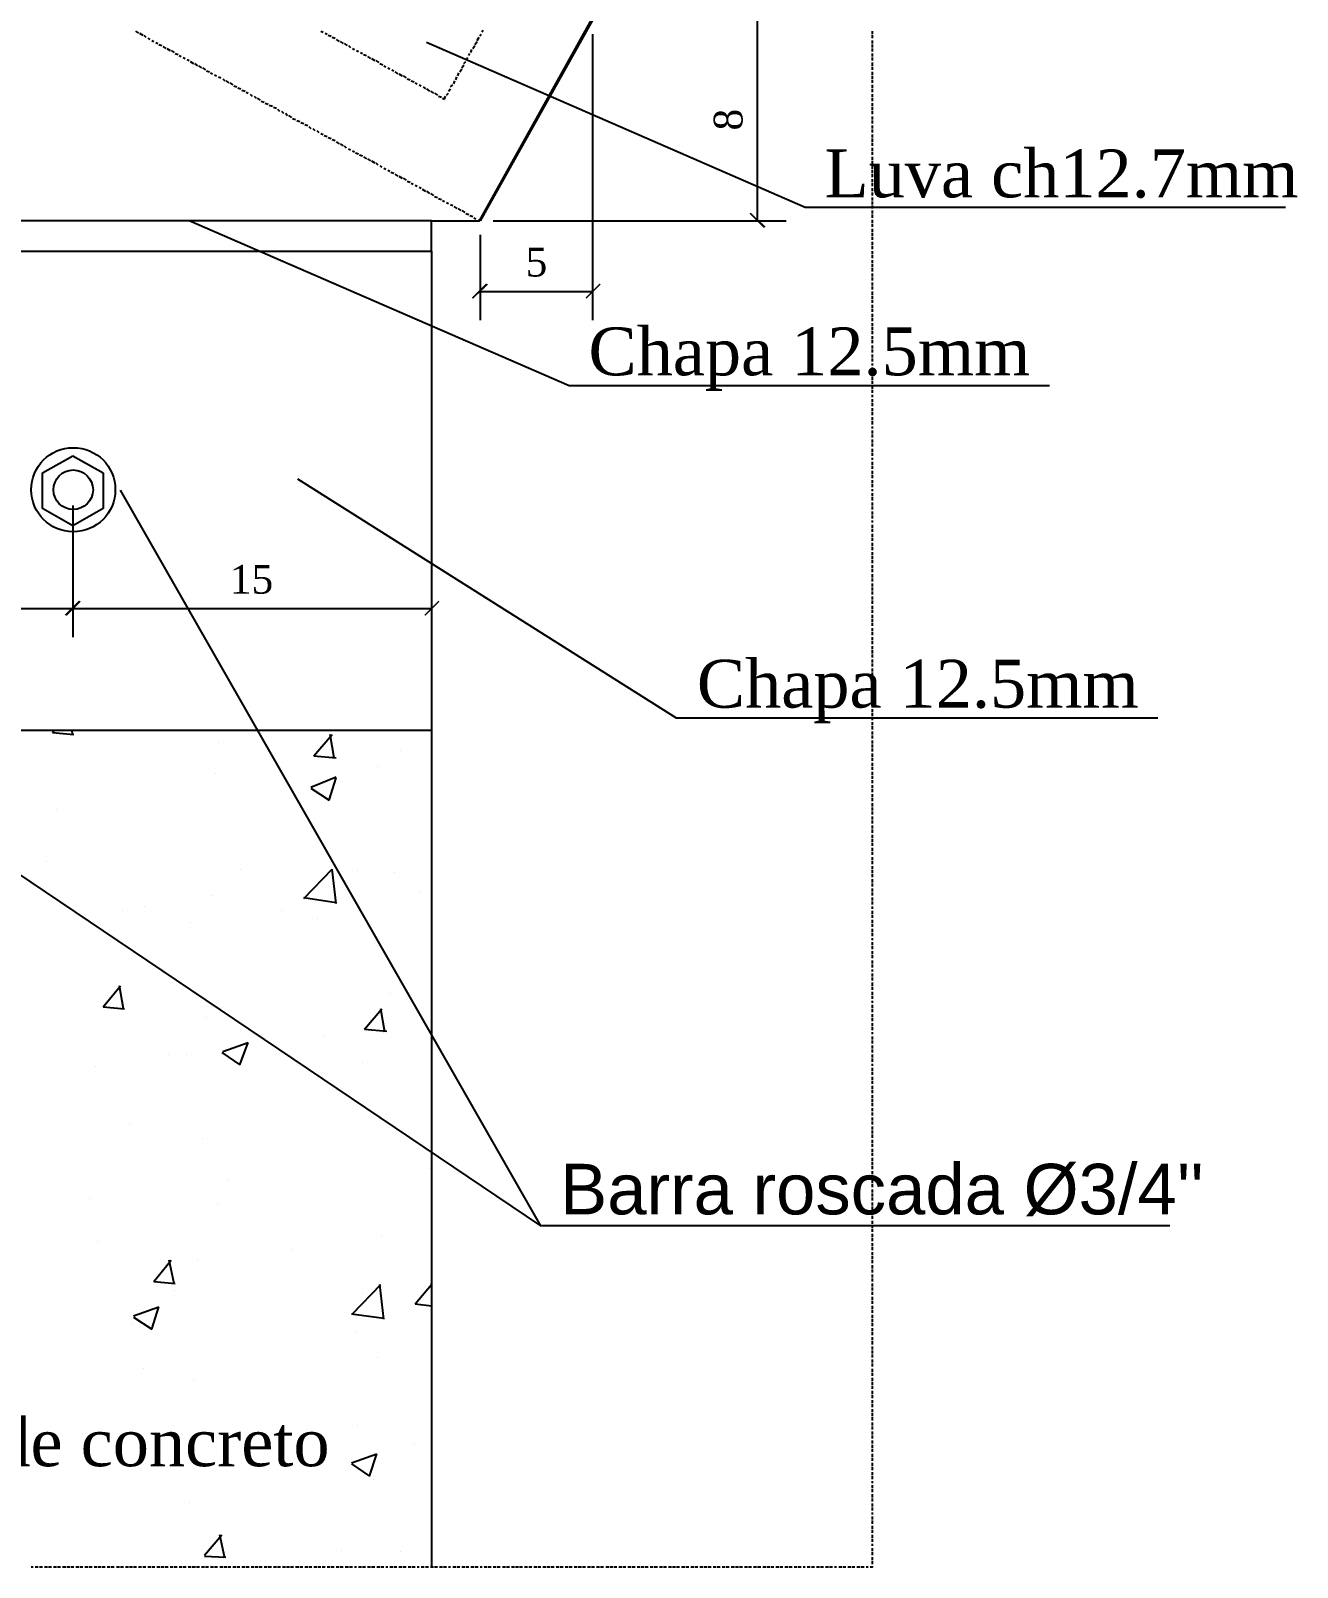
# Model space of a CAD drawing. Header units: millimetres. Extents: x 180 to 11148, y -1598 to 1045.
# Drawn here: x 8885.7 to 9150.3, y -1261 to -939.9 of the extents above; entities that cross this region are included whole.
import ezdxf

# ---------------------------------------------------------------- set-up
doc = ezdxf.new("R2010")
doc.units = ezdxf.units.MM
doc.header["$MEASUREMENT"] = 0
for name, color, linetype in [('PDF11_Geometry', 7, 'Continuous'), ('PDF11_Solid Fills', 7, 'Continuous'), ('PDF11_Text', 7, 'Continuous')]:
    doc.layers.add(name, color=color, linetype=linetype)
doc.styles.add('PDF Arial', font='arial.ttf')
doc.styles.add('PDF Times New Roman', font='times.ttf')

msp = doc.modelspace()

# ---------------------------------------------------------------- linework, layer by layer
at = {"layer": 'PDF11_Geometry', "color": 112, "lineweight": -3, "true_color": 0x00b85b}
for points in [[(9061.4728, -835.8967), (9019.9835, -907.4445), (8979.5526, -979.6274)], [(8969.392, -979.6274), (8979.3409, -979.6274)]]:
    msp.add_lwpolyline(points, dxfattribs=at)
at = {"layer": 'PDF11_Geometry', "lineweight": -3}
for points in [[(8779.515, -979.6274), (8804.2816, -883.1013), (8828.4131, -839.4952), (9002.8374, -937.5031), (8979.3409, -979.6274)], [(8907.5814, -940.0432), (8908.2164, -940.4666)], [(8908.4281, -940.4666), (8909.0632, -940.8899)], [(8946.3188, -940.0432), (8946.7422, -940.2549)], [(8947.1656, -940.4666), (8947.5889, -940.6783)], [(8979.976, -940.2549), (8980.1876, -939.8315)], [(9037.5529, -979.6274), (9037.5529, -937.5031)], [(9061.4728, -940.0432), (9061.4728, -940.6783)], [(8909.2748, -940.8899), (8909.6982, -941.3133)], [(8910.1216, -941.525), (8910.5449, -941.7367)], [(8910.9683, -941.9483), (8911.3916, -942.16)], [(8911.815, -942.3717), (8912.2384, -942.5834)], [(8912.45, -942.7951), (8913.0851, -943.0067)], [(8913.2968, -943.2184), (8913.9318, -943.6418)], [(8914.1435, -943.6418), (8914.7785, -944.0651)], [(8947.8006, -940.8899), (8948.4356, -941.1016)], [(8948.6473, -941.3133), (8949.2824, -941.525)], [(8949.494, -941.7367), (8950.1291, -942.16)], [(8950.3408, -942.16), (8950.9758, -942.5834)], [(8951.1875, -942.5834), (8951.8225, -943.0067)], [(8952.0342, -943.0067), (8952.4576, -943.4301)], [(8952.8809, -943.6418), (8953.3043, -943.8535)], [(9147.8382, -976.8755), (9047.5019, -976.8755), (8968.3336, -942.3717)], [(8978.0708, -943.6418), (8978.4942, -943.0067)], [(8978.4942, -942.7951), (8978.9176, -942.16)], [(8978.9176, -941.9483), (8979.3409, -941.3133)], [(8979.5526, -941.1016), (8979.7643, -940.6783)], [(9003.0491, -940.6783), (9003.0491, -1000.372)], [(9061.4728, -940.8899), (9061.4728, -941.525)], [(9061.4728, -941.9483), (9061.4728, -942.5834)], [(9061.4728, -942.7951), (9061.4728, -943.4301)], [(9061.4728, -943.6418), (9061.4728, -944.2768)], [(8914.9902, -944.0651), (8915.6252, -944.4885)], [(8915.8369, -944.7002), (8916.472, -944.9119)], [(8916.6836, -945.1235), (8917.107, -945.3352)], [(8917.5304, -945.5469), (8917.9537, -945.7586)], [(8918.3771, -945.9703), (8918.8004, -946.1819)], [(8919.0121, -946.3936), (8919.6472, -946.817)], [(8919.8588, -946.817), (8920.4939, -947.2403)], [(8953.7276, -944.0651), (8954.151, -944.2768)], [(8954.5744, -944.4885), (8954.9977, -944.7002)], [(8955.2094, -944.9119), (8955.8444, -945.1235)], [(8956.0561, -945.3352), (8956.6912, -945.7586)], [(8956.9028, -945.7586), (8957.5379, -946.1819)], [(8957.7496, -946.1819), (8958.3846, -946.6053)], [(8958.5963, -946.817), (8959.2313, -947.0287)], [(8976.1657, -946.817), (8976.5891, -946.3936)], [(8976.8008, -945.9703), (8977.0124, -945.5469)], [(8977.2241, -945.1235), (8977.4358, -944.7002)], [(8977.6475, -944.4885), (8977.8592, -943.8535)], [(9061.4728, -944.7002), (9061.4728, -945.3352)], [(9061.4728, -945.5469), (9061.4728, -946.1819)], [(9061.4728, -946.6053), (9061.4728, -947.2403)], [(8920.7056, -947.2403), (8921.3406, -947.6637)], [(8921.5523, -947.6637), (8922.1873, -948.0871)], [(8922.399, -948.2987), (8923.034, -948.5104)], [(8923.2457, -948.7221), (8923.6691, -948.9338)], [(8924.0924, -949.1455), (8924.5158, -949.3571)], [(8924.9392, -949.5688), (8925.3625, -949.7805)], [(8925.7859, -949.9922), (8926.2092, -950.4155)], [(8959.443, -947.2403), (8959.8664, -947.452)], [(8960.2897, -947.6637), (8960.7131, -947.8754)], [(8961.1364, -948.0871), (8961.5598, -948.2987)], [(8961.7715, -948.5104), (8962.4065, -948.9338)], [(8962.6182, -948.9338), (8963.2532, -949.3571)], [(8963.4649, -949.3571), (8964.1, -949.7805)], [(8964.3116, -949.9922), (8964.9467, -950.2039)], [(8974.4723, -950.2039), (8974.684, -949.5688)], [(8974.8956, -949.3571), (8975.1073, -948.7221)], [(8975.319, -948.5104), (8975.7424, -947.8754)], [(8975.7424, -947.6637), (8976.1657, -947.0287)], [(9061.4728, -947.452), (9061.4728, -948.0871)], [(9061.4728, -948.5104), (9061.4728, -949.1455)], [(9061.4728, -949.3571), (9061.4728, -949.9922)], [(8926.4209, -950.4155), (8927.056, -950.8389)], [(8927.2676, -950.8389), (8927.9027, -951.2623)], [(8928.1144, -951.4739), (8928.7494, -951.6856)], [(8928.9611, -951.8973), (8929.5961, -952.109)], [(8929.8078, -952.3207), (8930.4428, -952.5323)], [(8930.6545, -952.744), (8931.0779, -952.9557)], [(8931.5012, -953.1674), (8931.9246, -953.5907)], [(8965.1584, -950.4155), (8965.7934, -950.6272)], [(8966.0051, -950.8389), (8966.4284, -951.0506)], [(8966.8518, -951.2623), (8967.2752, -951.4739)], [(8967.6985, -951.6856), (8968.1219, -952.109)], [(8968.3336, -952.109), (8968.9686, -952.5323)], [(8969.1803, -952.5323), (8969.8153, -952.9557)], [(8970.027, -952.9557), (8970.662, -953.3791)], [(8972.5672, -953.3791), (8972.9905, -952.9557)], [(8972.9905, -952.5323), (8973.4139, -952.109)], [(8973.4139, -951.6856), (8973.8372, -951.2623)], [(8974.0489, -951.0506), (8974.2606, -950.4155)], [(9061.4728, -950.2039), (9061.4728, -950.8389)], [(9061.4728, -951.2623), (9061.4728, -951.8973)], [(9061.4728, -952.109), (9061.4728, -952.744)], [(9061.4728, -953.1674), (9061.4728, -953.8024)], [(8932.348, -953.5907), (8932.7713, -954.0141)], [(8932.983, -954.0141), (8933.618, -954.4375)], [(8933.8297, -954.6491), (8934.4648, -954.8608)], [(8934.6764, -955.0725), (8935.3115, -955.2842)], [(8935.5232, -955.4959), (8936.1582, -955.7075)], [(8936.3699, -955.9192), (8937.0049, -956.1309)], [(8937.2166, -956.3426), (8937.64, -956.7659)], [(8970.8737, -953.5907), (8971.5088, -953.8024)], [(8971.7204, -954.0141), (8972.1438, -954.2258)], [(8972.1438, -954.2258), (8972.3555, -953.5907)], [(9061.4728, -954.0141), (9061.4728, -954.6491)], [(9061.4728, -955.0725), (9061.4728, -955.7075)], [(9061.4728, -955.9192), (9061.4728, -956.5543)], [(8938.0633, -956.7659), (8938.4867, -957.1893)], [(8938.91, -957.1893), (8939.3334, -957.6127)], [(8939.5451, -957.6127), (8940.1801, -958.036)], [(8940.3918, -958.2477), (8941.0268, -958.4594)], [(8941.2385, -958.6711), (8941.8736, -958.8827)], [(8942.0852, -959.0944), (8942.7203, -959.3061)], [(8942.932, -959.5178), (8943.567, -959.7295)], [(9061.4728, -956.7659), (9061.4728, -957.401)], [(9061.4728, -957.8243), (9061.4728, -958.4594)], [(9061.4728, -958.6711), (9061.4728, -959.3061)], [(9061.4728, -959.7295), (9061.4728, -960.3645)], [(8943.7787, -959.9411), (8944.202, -960.3645)], [(8944.6254, -960.3645), (8945.0488, -960.7879)], [(8945.4721, -960.7879), (8945.8955, -961.2112)], [(8946.3188, -961.4229), (8946.7422, -961.6346)], [(8946.9539, -961.8463), (8947.5889, -962.0579)], [(8947.8006, -962.2696), (8948.4356, -962.4813)], [(8948.6473, -962.693), (8949.2824, -962.9047)], [(9061.4728, -960.5762), (9061.4728, -961.2112)], [(9061.4728, -961.6346), (9061.4728, -962.2696)], [(9061.4728, -962.4813), (9061.4728, -963.1163)], [(8949.494, -963.1163), (8950.1291, -963.5397)], [(8950.3408, -963.5397), (8950.9758, -963.9631)], [(8951.1875, -963.9631), (8951.6108, -964.3864)], [(8952.0342, -964.5981), (8952.4576, -964.8098)], [(8952.8809, -965.0215), (8953.3043, -965.2331)], [(8953.516, -965.4448), (8954.151, -965.6565)], [(8954.3627, -965.8682), (8954.9977, -966.0799)], [(9061.4728, -963.328), (9061.4728, -963.9631)], [(9061.4728, -964.3864), (9061.4728, -965.0215)], [(9061.4728, -965.2331), (9061.4728, -965.8682)], [(8955.2094, -966.2915), (8955.8444, -966.7149)], [(8956.0561, -966.7149), (8956.6912, -967.1383)], [(8956.9028, -967.1383), (8957.5379, -967.5616)], [(8957.7496, -967.5616), (8958.1729, -967.985)], [(8958.5963, -968.1967), (8959.0196, -968.4083)], [(8959.443, -968.62), (8959.8664, -968.8317)], [(8960.2897, -969.0434), (8960.7131, -969.2551)], [(9061.4728, -966.2915), (9061.4728, -966.9266)], [(9061.4728, -967.1383), (9061.4728, -967.7733)], [(9061.4728, -968.1967), (9061.4728, -968.8317)], [(9061.4728, -969.0434), (9061.4728, -969.6784)], [(8960.9248, -969.4667), (8961.5598, -969.6784)], [(8961.7715, -969.8901), (8962.4065, -970.3135)], [(8962.6182, -970.3135), (8963.2532, -970.7368)], [(8963.4649, -970.7368), (8964.1, -971.1602)], [(8964.3116, -971.3719), (8964.9467, -971.5835)], [(8965.1584, -971.7952), (8965.5817, -972.0069)], [(8966.0051, -972.2186), (8966.4284, -972.4303)], [(8966.8518, -972.6419), (8967.2752, -972.8536)], [(9061.4728, -969.8901), (9061.4728, -970.5251)], [(9061.4728, -970.9485), (9061.4728, -971.5835)], [(9061.4728, -971.7952), (9061.4728, -972.4303)], [(8967.4868, -973.0653), (8968.1219, -973.4887)], [(8968.3336, -973.4887), (8968.9686, -973.912)], [(8969.1803, -973.912), (8969.8153, -974.3354)], [(8970.027, -974.5471), (8970.662, -974.7587)], [(8970.8737, -974.9704), (8971.5088, -975.1821)], [(8971.7204, -975.3938), (8972.1438, -975.6055)], [(8972.5672, -975.8171), (8972.9905, -976.0288)], [(9061.4728, -972.8536), (9061.4728, -973.4887)], [(9061.4728, -973.7003), (9061.4728, -974.3354)], [(9061.4728, -974.7587), (9061.4728, -975.3938)], [(9061.4728, -975.6055), (9061.4728, -976.2405)], [(8973.4139, -976.2405), (8973.8372, -976.4522)], [(8974.0489, -976.6639), (8974.684, -977.0872)], [(8974.8956, -977.0872), (8975.5307, -977.5106)], [(8975.7424, -977.5106), (8976.3774, -977.9339)], [(8976.5891, -978.1456), (8977.2241, -978.3573)], [(8977.4358, -978.569), (8978.0708, -978.7807)], [(8978.2825, -978.9923), (8978.7059, -979.204)], [(9061.4728, -976.4522), (9061.4728, -977.0872)], [(9061.4728, -977.5106), (9061.4728, -978.1456)], [(9061.4728, -978.3573), (9061.4728, -978.9923)], [(9098.5168, -1014.1312), (8998.1804, -1014.1312), (8918.8004, -979.6274)], [(8979.1292, -979.4157), (8979.5526, -979.6274)], [(8982.3044, -979.6274), (9043.48, -979.6274)], [(9061.4728, -979.4157), (9061.4728, -980.0507)], [(9061.4728, -980.2624), (9061.4728, -980.8975)], [(9061.4728, -981.3208), (9061.4728, -981.9559)], [(9061.4728, -982.1675), (9061.4728, -982.8026)], [(8979.5526, -982.5909), (8979.5526, -1000.372)], [(9061.4728, -983.0143), (9061.4728, -983.6493)], [(9061.4728, -984.0727), (9061.4728, -984.7077)], [(9061.4728, -984.9194), (9061.4728, -985.5544)], [(8769.3544, -985.9778), (8969.392, -985.9778)], [(8969.392, -985.9778), (8969.392, -1086.1024), (8869.479, -1086.1024), (8869.479, -985.9778)], [(8969.392, -985.9778), (8969.392, -1186.0154)], [(9061.4728, -985.9778), (9061.4728, -986.6128)], [(9061.4728, -986.8245), (9061.4728, -987.4595)], [(9061.4728, -987.8829), (9061.4728, -988.5179)], [(9061.4728, -988.7296), (9061.4728, -989.3647)], [(9061.4728, -989.5763), (9061.4728, -990.2114)], [(9061.4728, -990.6347), (9061.4728, -991.2698)], [(9061.4728, -991.4815), (9061.4728, -992.1165)], [(8979.5526, -994.445), (9003.0491, -994.445)], [(9061.4728, -992.5399), (9061.4728, -993.1749)], [(9061.4728, -993.3866), (9061.4728, -994.0216)], [(9061.4728, -994.445), (9061.4728, -995.08)], [(9061.4728, -995.2917), (9061.4728, -995.9267)], [(9061.4728, -996.1384), (9061.4728, -996.7735)], [(9061.4728, -997.1968), (9061.4728, -997.8319)], [(9061.4728, -998.0435), (9061.4728, -998.6786)], [(9061.4728, -999.1019), (9061.4728, -999.737)], [(9061.4728, -999.9487), (9061.4728, -1000.5837)], [(9061.4728, -1001.0071), (9061.4728, -1001.6421)], [(9061.4728, -1001.8538), (9061.4728, -1002.4888)], [(9061.4728, -1002.7005), (9061.4728, -1003.3355)], [(9061.4728, -1003.7589), (9061.4728, -1004.3939)], [(9061.4728, -1004.6056), (9061.4728, -1005.2407)], [(9061.4728, -1005.664), (9061.4728, -1006.2991)], [(9061.4728, -1006.5107), (9061.4728, -1007.1458)], [(9061.4728, -1007.5691), (9061.4728, -1008.2042)], [(9061.4728, -1008.4159), (9061.4728, -1009.0509)], [(9061.4728, -1009.4743), (9061.4728, -1009.8976)], [(9061.4728, -1010.321), (9061.4728, -1010.956)], [(9061.4728, -1011.1677), (9061.4728, -1011.8027)], [(9061.4728, -1012.2261), (9061.4728, -1012.8611)], [(9061.4728, -1013.0728), (9061.4728, -1013.7079)], [(9061.4728, -1014.1312), (9061.4728, -1014.7663)], [(9061.4728, -1014.9779), (9061.4728, -1015.613)], [(9061.4728, -1016.0363), (9061.4728, -1016.4597)], [(9061.4728, -1016.8831), (9061.4728, -1017.5181)], [(9061.4728, -1017.7298), (9061.4728, -1018.3648)], [(9061.4728, -1018.7882), (9061.4728, -1019.4232)], [(9061.4728, -1019.6349), (9061.4728, -1020.2699)], [(9061.4728, -1020.6933), (9061.4728, -1021.3283)], [(9061.4728, -1021.54), (9061.4728, -1022.1751)], [(9061.4728, -1022.5984), (9061.4728, -1023.0218)], [(9061.4728, -1023.4451), (9061.4728, -1024.0802)], [(9061.4728, -1024.2919), (9061.4728, -1024.9269)], [(9061.4728, -1025.3503), (9061.4728, -1025.9853)], [(9061.4728, -1026.197), (9061.4728, -1026.832)], [(8888.1068, -1032.3357), (8894.4572, -1028.7371)], [(8888.1068, -1032.3357), (8894.4572, -1028.7371)], [(8894.4572, -1028.7371), (8900.8076, -1032.3357)], [(8894.4572, -1028.7371), (8900.8076, -1032.3357)], [(9061.4728, -1027.2554), (9061.4728, -1027.8904)], [(9061.4728, -1028.1021), (9061.4728, -1028.7371)], [(9061.4728, -1029.1605), (9061.4728, -1029.5839)], [(9061.4728, -1030.0072), (9061.4728, -1030.6423)], [(8888.1068, -1039.7445), (8888.1068, -1032.3357)], [(8888.1068, -1039.7445), (8888.1068, -1032.3357)], [(8900.8076, -1032.3357), (8900.8076, -1039.7445)], [(8900.8076, -1032.3357), (8900.8076, -1039.7445)], [(9121.1665, -1083.5623), (9020.6185, -1083.5623), (8941.4502, -1033.6058)], [(9061.4728, -1030.8539), (9061.4728, -1031.489)], [(9061.4728, -1031.9123), (9061.4728, -1032.5474)], [(9061.4728, -1032.7591), (9061.4728, -1033.3941)], [(9116.7212, -1189.6139), (8992.2534, -1189.6139), (8904.4062, -1035.9343)], [(9061.4728, -1033.8175), (9061.4728, -1034.4525)], [(9061.4728, -1034.6642), (9061.4728, -1035.2992)], [(9061.4728, -1035.7226), (9061.4728, -1036.1459)], [(9061.4728, -1036.5693), (9061.4728, -1037.2043)], [(8894.4572, -1043.3431), (8888.1068, -1039.7445)], [(8894.4572, -1043.3431), (8888.1068, -1039.7445)], [(8894.4572, -1039.1095), (8894.4572, -1066.6279)], [(8894.4572, -1039.1095), (8894.4572, -1066.6279)], [(8900.8076, -1039.7445), (8894.4572, -1043.3431)], [(8900.8076, -1039.7445), (8894.4572, -1043.3431)], [(8969.392, -1039.1095), (8969.392, -1066.6279)], [(9061.4728, -1037.416), (9061.4728, -1038.0511)], [(9061.4728, -1038.4744), (9061.4728, -1039.1095)], [(9061.4728, -1039.3211), (9061.4728, -1039.9562)], [(9061.4728, -1040.3795), (9061.4728, -1041.0146)], [(9061.4728, -1041.2263), (9061.4728, -1041.8613)], [(9061.4728, -1042.2847), (9061.4728, -1042.708)], [(9061.4728, -1043.1314), (9061.4728, -1043.7664)], [(9061.4728, -1043.9781), (9061.4728, -1044.6131)], [(9061.4728, -1045.0365), (9061.4728, -1045.6715)], [(9061.4728, -1045.8832), (9061.4728, -1046.5183)], [(9061.4728, -1046.9416), (9061.4728, -1047.5767)], [(9061.4728, -1047.7883), (9061.4728, -1048.4234)], [(9061.4728, -1048.8467), (9061.4728, -1049.4818)], [(9061.4728, -1049.6935), (9061.4728, -1050.3285)], [(9061.4728, -1050.5402), (9061.4728, -1051.1752)], [(9061.4728, -1051.5986), (9061.4728, -1052.2336)], [(9061.4728, -1052.4453), (9061.4728, -1053.0803)], [(9061.4728, -1053.5037), (9061.4728, -1054.1387)], [(9061.4728, -1054.3504), (9061.4728, -1054.9855)], [(9061.4728, -1055.4088), (9061.4728, -1056.0439)], [(9061.4728, -1056.2555), (9061.4728, -1056.8906)], [(9061.4728, -1057.1023), (9061.4728, -1057.7373)], [(9061.4728, -1058.1607), (9061.4728, -1058.7957)], [(9061.4728, -1059.0074), (9061.4728, -1059.6424)], [(8894.4572, -1060.7008), (8869.479, -1060.7008)], [(8969.392, -1060.7008), (8894.4572, -1060.7008)], [(9061.4728, -1060.0658), (9061.4728, -1060.7008)], [(9061.4728, -1060.9125), (9061.4728, -1061.5475)], [(9061.4728, -1061.9709), (9061.4728, -1062.6059)], [(9061.4728, -1062.8176), (9061.4728, -1063.4527)], [(9061.4728, -1063.6643), (9061.4728, -1064.2994)], [(9061.4728, -1064.7227), (9061.4728, -1065.3578)], [(9061.4728, -1065.5695), (9061.4728, -1066.2045)], [(9061.4728, -1066.6279), (9061.4728, -1067.2629)], [(9061.4728, -1067.4746), (9061.4728, -1068.1096)], [(9061.4728, -1068.533), (9061.4728, -1069.168)], [(9061.4728, -1069.3797), (9061.4728, -1070.0147)], [(9061.4728, -1070.2264), (9061.4728, -1070.8615)], [(9061.4728, -1071.2848), (9061.4728, -1071.9199)], [(9061.4728, -1072.1315), (9061.4728, -1072.7666)], [(9061.4728, -1073.1899), (9061.4728, -1073.825)], [(9061.4728, -1074.0367), (9061.4728, -1074.6717)], [(9061.4728, -1075.0951), (9061.4728, -1075.7301)], [(9061.4728, -1075.9418), (9061.4728, -1076.5768)], [(9061.4728, -1076.7885), (9061.4728, -1077.4235)], [(9061.4728, -1077.8469), (9061.4728, -1078.4819)], [(9061.4728, -1078.6936), (9061.4728, -1079.3287)], [(9061.4728, -1079.752), (9061.4728, -1080.3871)], [(9061.4728, -1080.5987), (9061.4728, -1081.2338)], [(9061.4728, -1081.6571), (9061.4728, -1082.2922)], [(9123.7067, -1189.6139), (8992.2534, -1189.6139), (8833.9168, -1082.9272)], [(9061.4728, -1082.5039), (9061.4728, -1083.1389)], [(9061.4728, -1083.3506), (9061.4728, -1083.9856)], [(9061.4728, -1084.409), (9061.4728, -1085.044)], [(8890.2236, -1086.5258), (8890.647, -1086.1024)], [(8890.2236, -1086.5258), (8894.6689, -1086.9491)], [(8894.4572, -1086.9491), (8894.2456, -1086.1024)], [(8944.8371, -1091.3944), (8948.6473, -1086.9491)], [(8949.0707, -1091.8178), (8948.224, -1086.9491)], [(9061.4728, -1085.2557), (9061.4728, -1085.8907)], [(9061.4728, -1086.3141), (9061.4728, -1086.9491)], [(9061.4728, -1087.1608), (9061.4728, -1087.7959)], [(9061.4728, -1088.2192), (9061.4728, -1088.8543)], [(8924.9392, -1088.6426), (8924.9392, -1088.6426)], [(8944.8371, -1091.3944), (8949.494, -1091.8178)], [(8962.8299, -1090.336), (8962.8299, -1090.336)], [(9061.4728, -1089.0659), (9061.4728, -1089.701)], [(9061.4728, -1089.9127), (9061.4728, -1090.5477)], [(9061.4728, -1090.9711), (9061.4728, -1091.6061)], [(8958.1729, -1093.7229), (8958.1729, -1093.7229)], [(9061.4728, -1091.8178), (9061.4728, -1092.4528)], [(9061.4728, -1092.8762), (9061.4728, -1093.5112)], [(9061.4728, -1093.7229), (9061.4728, -1094.3579)], [(8924.3041, -1095.2047), (8924.3041, -1095.2047)], [(8939.1217, -1096.2631), (8939.1217, -1096.2631)], [(8944.202, -1097.9565), (8949.494, -1095.8397)], [(8948.0123, -1100.7083), (8949.494, -1096.0514)], [(9061.4728, -1094.7813), (9061.4728, -1095.4163)], [(9061.4728, -1095.628), (9061.4728, -1096.2631)], [(9061.4728, -1096.4747), (9061.4728, -1097.1098)], [(9061.4728, -1097.5331), (9061.4728, -1098.1682)], [(8944.202, -1098.1682), (8948.0123, -1100.7083)], [(9061.4728, -1098.3799), (9061.4728, -1099.0149)], [(9061.4728, -1099.4383), (9061.4728, -1100.0733)], [(9061.4728, -1100.285), (9061.4728, -1100.92)], [(8891.0704, -1102.6135), (8891.0704, -1102.6135)], [(9061.4728, -1101.3434), (9061.4728, -1101.9784)], [(9061.4728, -1102.1901), (9061.4728, -1102.8251)], [(9061.4728, -1103.0368), (9061.4728, -1103.6719)], [(9061.4728, -1104.0952), (9061.4728, -1104.7303)], [(9061.4728, -1104.9419), (9061.4728, -1105.577)], [(9061.4728, -1106.0003), (9061.4728, -1106.6354)], [(9061.4728, -1106.8471), (9061.4728, -1107.4821)], [(9061.4728, -1107.9055), (9061.4728, -1108.5405)], [(9061.4728, -1108.7522), (9061.4728, -1109.3872)], [(9061.4728, -1109.5989), (9061.4728, -1110.2339)], [(9061.4728, -1110.6573), (9061.4728, -1111.2923)], [(8888.9536, -1113.4091), (8888.9536, -1113.4091)], [(9061.4728, -1111.504), (9061.4728, -1112.1391)], [(9061.4728, -1112.5624), (9061.4728, -1113.1975)], [(9061.4728, -1113.4091), (9061.4728, -1114.0442)], [(8929.5961, -1115.1026), (8929.5961, -1115.1026)], [(8942.7203, -1121.2413), (8948.6473, -1115.1026)], [(8949.494, -1122.2997), (8948.6473, -1115.1026)], [(8953.9393, -1115.3143), (8953.9393, -1115.3143)], [(8961.7715, -1115.7376), (8961.7715, -1115.7376)], [(9061.4728, -1114.4675), (9061.4728, -1115.1026)], [(9061.4728, -1115.3143), (9061.4728, -1115.9493)], [(9061.4728, -1116.161), (9061.4728, -1116.796)], [(8967.0635, -1119.9712), (8967.0635, -1119.9712)], [(9061.4728, -1117.2194), (9061.4728, -1117.8544)], [(9061.4728, -1118.0661), (9061.4728, -1118.7011)], [(9061.4728, -1119.1245), (9061.4728, -1119.7595)], [(9061.4728, -1119.9712), (9061.4728, -1120.6063)], [(8909.4865, -1122.9347), (8909.4865, -1122.9347)], [(8923.4574, -1120.6063), (8923.4574, -1120.6063)], [(8942.7203, -1121.0296), (8949.494, -1122.088)], [(9061.4728, -1121.0296), (9061.4728, -1121.6647)], [(9061.4728, -1121.8763), (9061.4728, -1122.5114)], [(9061.4728, -1122.9347), (9061.4728, -1123.3581)], [(8904.8296, -1123.7815), (8904.8296, -1123.7815)], [(8919.0121, -1126.3216), (8919.0121, -1126.3216)], [(8938.0633, -1123.7815), (8938.0633, -1123.7815)], [(8945.6838, -1125.4749), (8945.6838, -1125.4749)], [(9061.4728, -1123.7815), (9061.4728, -1124.4165)], [(9061.4728, -1124.6282), (9061.4728, -1125.2632)], [(9061.4728, -1125.6866), (9061.4728, -1126.3216)], [(9061.4728, -1126.5333), (9061.4728, -1127.1683)], [(9061.4728, -1127.5917), (9061.4728, -1128.2267)], [(9061.4728, -1128.4384), (9061.4728, -1129.0735)], [(9061.4728, -1129.4968), (9061.4728, -1129.9202)], [(9061.4728, -1130.3435), (9061.4728, -1130.9786)], [(9061.4728, -1131.1903), (9061.4728, -1131.8253)], [(9061.4728, -1132.2487), (9061.4728, -1132.8837)], [(9061.4728, -1133.0954), (9061.4728, -1133.7304)], [(9061.4728, -1134.1538), (9061.4728, -1134.7888)], [(9061.4728, -1135.0005), (9061.4728, -1135.6355)], [(9061.4728, -1136.0589), (9061.4728, -1136.4823)], [(8900.8076, -1143.8911), (8904.4062, -1139.4458)], [(8905.0412, -1144.3144), (8904.1945, -1139.4458)], [(9061.4728, -1136.9056), (9061.4728, -1137.5407)], [(9061.4728, -1137.7523), (9061.4728, -1138.3874)], [(9061.4728, -1138.8107), (9061.4728, -1139.4458)], [(8960.9248, -1141.1392), (8960.9248, -1141.1392)], [(9061.4728, -1139.6575), (9061.4728, -1140.2925)], [(9061.4728, -1140.7159), (9061.4728, -1141.3509)], [(9061.4728, -1141.5626), (9061.4728, -1142.1976)], [(9061.4728, -1142.621), (9061.4728, -1143.0443)], [(8900.8076, -1143.8911), (8905.2529, -1144.3144)], [(8922.399, -1146.0079), (8922.399, -1146.0079)], [(8955.4211, -1148.548), (8959.0196, -1144.3144)], [(8959.6547, -1149.1831), (8958.808, -1144.3144)], [(9061.4728, -1143.4677), (9061.4728, -1144.1027)], [(9061.4728, -1144.3144), (9061.4728, -1144.9495)], [(9061.4728, -1145.3728), (9061.4728, -1146.0079)], [(8955.4211, -1148.548), (8960.078, -1148.9714)], [(9061.4728, -1146.2195), (9061.4728, -1146.8546)], [(9061.4728, -1147.2779), (9061.4728, -1147.913)], [(9061.4728, -1148.1247), (9061.4728, -1148.7597)], [(9061.4728, -1149.1831), (9061.4728, -1149.6064)], [(8925.7859, -1153.205), (8931.0779, -1151.2999)], [(8929.3844, -1155.9568), (8931.0779, -1151.2999)], [(8946.9539, -1150.0298), (8946.9539, -1150.0298)], [(9061.4728, -1150.0298), (9061.4728, -1150.6648)], [(9061.4728, -1150.8765), (9061.4728, -1151.5115)], [(9061.4728, -1151.9349), (9061.4728, -1152.5699)], [(8914.3552, -1153.84), (8914.3552, -1153.84)], [(8918.1654, -1153.84), (8918.1654, -1153.84)], [(8925.5742, -1153.4167), (8929.3844, -1155.9568)], [(8954.9977, -1155.5335), (8954.9977, -1155.5335)], [(9061.4728, -1152.7816), (9061.4728, -1153.4167)], [(9061.4728, -1153.84), (9061.4728, -1154.4751)], [(9061.4728, -1154.6867), (9061.4728, -1155.3218)], [(8899.1142, -1156.3802), (8899.1142, -1156.3802)], [(9061.4728, -1155.7451), (9061.4728, -1156.1685)], [(9061.4728, -1156.5919), (9061.4728, -1157.2269)], [(9061.4728, -1157.4386), (9061.4728, -1158.0736)], [(9061.4728, -1158.497), (9061.4728, -1159.132)], [(8950.7641, -1160.8255), (8950.7641, -1160.8255)], [(9061.4728, -1159.3437), (9061.4728, -1159.9787)], [(9061.4728, -1160.4021), (9061.4728, -1161.0371)], [(9061.4728, -1161.2488), (9061.4728, -1161.8839)], [(9061.4728, -1162.3072), (9061.4728, -1162.9423)], [(9061.4728, -1163.1539), (9061.4728, -1163.789)], [(9061.4728, -1164.0007), (9061.4728, -1164.6357)], [(9061.4728, -1165.0591), (9061.4728, -1165.6941)], [(8906.3113, -1168.4459), (8906.3113, -1168.4459)], [(8960.078, -1166.3291), (8960.078, -1166.3291)], [(9061.4728, -1165.9058), (9061.4728, -1166.5408)], [(9061.4728, -1166.9642), (9061.4728, -1167.5992)], [(9061.4728, -1167.8109), (9061.4728, -1168.4459)], [(8921.5523, -1171.4095), (8921.5523, -1171.4095)], [(9061.4728, -1168.8693), (9061.4728, -1169.5043)], [(9061.4728, -1169.716), (9061.4728, -1170.3511)], [(9061.4728, -1170.5627), (9061.4728, -1171.1978)], [(9061.4728, -1171.6211), (9061.4728, -1172.2562)], [(9061.4728, -1172.4679), (9061.4728, -1173.1029)], [(9061.4728, -1173.5263), (9061.4728, -1174.1613)], [(9061.4728, -1174.373), (9061.4728, -1175.008)], [(8969.1803, -1177.5482), (8969.1803, -1177.5482)], [(9061.4728, -1175.4314), (9061.4728, -1176.0664)], [(9061.4728, -1176.2781), (9061.4728, -1176.9131)], [(9061.4728, -1177.1248), (9061.4728, -1177.7599)], [(8926.8443, -1180.0883), (8926.8443, -1180.0883)], [(9061.4728, -1178.1832), (9061.4728, -1178.8183)], [(9061.4728, -1179.0299), (9061.4728, -1179.665)], [(9061.4728, -1180.0883), (9061.4728, -1180.7234)], [(9061.4728, -1180.9351), (9061.4728, -1181.5701)], [(8898.0558, -1183.8986), (8898.0558, -1183.8986)], [(9061.4728, -1181.9935), (9061.4728, -1182.6285)], [(9061.4728, -1182.8402), (9061.4728, -1183.4752)], [(9061.4728, -1183.6869), (9061.4728, -1184.3219)], [(8924.7275, -1185.1687), (8924.7275, -1185.1687)], [(8969.392, -1186.0154), (8969.392, -1260.9501)], [(9061.4728, -1184.7453), (9061.4728, -1185.3803)], [(9061.4728, -1185.592), (9061.4728, -1186.2271)], [(9061.4728, -1186.6504), (9061.4728, -1187.2855)], [(9061.4728, -1187.4971), (9061.4728, -1188.1322)], [(9061.4728, -1188.5555), (9061.4728, -1189.1906)], [(9061.4728, -1189.4023), (9061.4728, -1190.0373)], [(9061.4728, -1190.249), (9061.4728, -1190.884)], [(8899.5376, -1192.7891), (8899.5376, -1192.7891)], [(8959.0196, -1191.7307), (8959.0196, -1191.7307)], [(9061.4728, -1191.3074), (9061.4728, -1191.9424)], [(9061.4728, -1192.1541), (9061.4728, -1192.7891)], [(9061.4728, -1193.2125), (9061.4728, -1193.8475)], [(9061.4728, -1194.0592), (9061.4728, -1194.6943)], [(8911.3916, -1201.2563), (8914.9902, -1196.8111)], [(8915.6252, -1201.6797), (8914.5668, -1196.8111)], [(8920.4939, -1196.5994), (8920.4939, -1196.5994)], [(8940.1801, -1194.4826), (8940.1801, -1194.4826)], [(9061.4728, -1195.1176), (9061.4728, -1195.7527)], [(9061.4728, -1195.9643), (9061.4728, -1196.5994)], [(9061.4728, -1196.8111), (9061.4728, -1197.4461)], [(9061.4728, -1197.8695), (9061.4728, -1198.5045)], [(9061.4728, -1198.7162), (9061.4728, -1199.3512)], [(9061.4728, -1199.7746), (9061.4728, -1200.4096)], [(8911.3916, -1201.2563), (8915.8369, -1201.6797)], [(8915.6252, -1203.1615), (8915.6252, -1203.1615)], [(8952.8809, -1208.0301), (8958.808, -1201.8914)], [(8954.9977, -1203.7965), (8954.9977, -1203.7965)], [(8959.443, -1209.0885), (8958.5963, -1201.8914)], [(8966.0051, -1205.9133), (8969.392, -1201.8914)], [(8969.392, -1202.5264), (8969.392, -1201.6797)], [(9061.4728, -1200.6213), (9061.4728, -1201.2563)], [(9061.4728, -1201.6797), (9061.4728, -1202.3147)], [(9061.4728, -1202.5264), (9061.4728, -1203.1615)], [(9061.4728, -1203.3731), (9061.4728, -1204.0082)], [(8907.158, -1208.4535), (8912.45, -1206.5483)], [(8910.9683, -1211.2053), (8912.45, -1206.5483)], [(8956.2678, -1204.8549), (8956.2678, -1204.8549)], [(8966.0051, -1205.9133), (8969.392, -1206.3367)], [(9061.4728, -1204.4315), (9061.4728, -1205.0666)], [(9061.4728, -1205.2783), (9061.4728, -1205.9133)], [(9061.4728, -1206.3367), (9061.4728, -1206.9717)], [(8906.9464, -1210.1469), (8906.9464, -1210.1469)], [(8907.158, -1208.6651), (8910.9683, -1211.2053)], [(8952.6692, -1208.0301), (8959.443, -1208.8768)], [(9061.4728, -1207.1834), (9061.4728, -1207.8184)], [(9061.4728, -1208.2418), (9061.4728, -1208.8768)], [(9061.4728, -1209.0885), (9061.4728, -1209.7235)], [(9061.4728, -1209.9352), (9061.4728, -1210.5703)], [(8953.7276, -1211.8403), (8953.7276, -1211.8403)], [(9061.4728, -1210.9936), (9061.4728, -1211.6287)], [(9061.4728, -1211.8403), (9061.4728, -1212.4754)], [(9061.4728, -1212.8987), (9061.4728, -1213.5338)], [(9061.4728, -1213.7455), (9061.4728, -1214.3805)], [(9061.4728, -1214.8039), (9061.4728, -1215.4389)], [(9061.4728, -1215.6506), (9061.4728, -1216.2856)], [(9061.4728, -1216.4973), (9061.4728, -1217.1323)], [(8909.2748, -1219.4608), (8909.2748, -1219.4608)], [(8958.1729, -1217.1323), (8958.1729, -1217.1323)], [(9061.4728, -1217.5557), (9061.4728, -1218.1907)], [(9061.4728, -1218.4024), (9061.4728, -1219.0375)], [(9061.4728, -1219.4608), (9061.4728, -1220.0959)], [(8919.6472, -1222.001), (8919.6472, -1222.001)], [(9061.4728, -1220.3075), (9061.4728, -1220.9426)], [(9061.4728, -1221.3659), (9061.4728, -1222.001)], [(9061.4728, -1222.2127), (9061.4728, -1222.8477)], [(9061.4728, -1223.0594), (9061.4728, -1223.6944)], [(9061.4728, -1224.1178), (9061.4728, -1224.7528)], [(9061.4728, -1224.9645), (9061.4728, -1225.5995)], [(9061.4728, -1226.0229), (9061.4728, -1226.6579)], [(9061.4728, -1226.8696), (9061.4728, -1227.5047)], [(9061.4728, -1227.928), (9061.4728, -1228.5631)], [(9061.4728, -1228.7747), (9061.4728, -1229.4098)], [(8953.9393, -1231.3149), (8953.9393, -1231.3149)], [(9061.4728, -1229.6215), (9061.4728, -1230.2565)], [(9061.4728, -1230.6799), (9061.4728, -1231.3149)], [(9061.4728, -1231.5266), (9061.4728, -1232.1616)], [(9061.4728, -1232.585), (9061.4728, -1233.22)], [(8925.1508, -1233.22), (8925.1508, -1233.22)], [(8934.8881, -1233.8551), (8934.8881, -1233.8551)], [(8965.7934, -1235.1251), (8965.7934, -1235.1251)], [(9061.4728, -1233.4317), (9061.4728, -1234.0667)], [(9061.4728, -1234.4901), (9061.4728, -1235.1251)], [(9061.4728, -1235.3368), (9061.4728, -1235.9719)], [(8952.6692, -1239.1471), (8957.9612, -1237.2419)], [(8956.4795, -1241.8989), (8957.9612, -1237.2419)], [(9061.4728, -1236.1835), (9061.4728, -1236.8186)], [(9061.4728, -1237.2419), (9061.4728, -1237.877)], [(9061.4728, -1238.0887), (9061.4728, -1238.7237)], [(8886.8368, -1240.2055), (8886.8368, -1240.2055)], [(8952.6692, -1239.3587), (8956.4795, -1241.8989)], [(9061.4728, -1239.1471), (9061.4728, -1239.7821)], [(9061.4728, -1239.9938), (9061.4728, -1240.6288)], [(9061.4728, -1241.0522), (9061.4728, -1241.6872)], [(9061.4728, -1241.8989), (9061.4728, -1242.5339)], [(8957.3262, -1242.5339), (8957.3262, -1242.5339)], [(9061.4728, -1242.9573), (9061.4728, -1243.3807)], [(9061.4728, -1243.804), (9061.4728, -1244.4391)], [(9061.4728, -1244.6507), (9061.4728, -1245.2858)], [(8918.8004, -1247.4026), (8918.8004, -1247.4026)], [(9061.4728, -1245.7091), (9061.4728, -1246.3442)], [(9061.4728, -1246.5559), (9061.4728, -1247.1909)], [(9061.4728, -1247.6143), (9061.4728, -1248.2493)], [(9061.4728, -1248.461), (9061.4728, -1249.096)], [(9061.4728, -1249.5194), (9061.4728, -1249.9427)], [(9061.4728, -1250.3661), (9061.4728, -1251.0011)], [(9061.4728, -1251.2128), (9061.4728, -1251.8479)], [(8921.9756, -1258.4099), (8925.5742, -1254.1763)], [(8926.2092, -1259.045), (8925.1508, -1254.1763)], [(9061.4728, -1252.2712), (9061.4728, -1252.9063)], [(9061.4728, -1253.1179), (9061.4728, -1253.753)], [(9061.4728, -1254.1763), (9061.4728, -1254.8114)], [(9061.4728, -1255.0231), (9061.4728, -1255.6581)], [(8950.5524, -1257.3515), (8950.5524, -1257.3515)], [(8962.8299, -1257.5632), (8962.8299, -1257.5632)], [(9061.4728, -1256.0815), (9061.4728, -1256.5048)], [(9061.4728, -1256.9282), (9061.4728, -1257.5632)], [(9061.4728, -1257.7749), (9061.4728, -1258.4099)], [(8886.2017, -1260.9501), (8885.7784, -1260.9501)], [(8887.2601, -1260.9501), (8886.6251, -1260.9501)], [(8888.1068, -1260.9501), (8887.4718, -1260.9501)], [(8889.1652, -1260.9501), (8888.5302, -1260.9501)], [(8890.012, -1260.9501), (8889.3769, -1260.9501)], [(8891.0704, -1260.9501), (8890.4353, -1260.9501)], [(8891.9171, -1260.9501), (8891.282, -1260.9501)], [(8892.9755, -1260.9501), (8892.3404, -1260.9501)], [(8893.8222, -1260.9501), (8893.1872, -1260.9501)], [(8894.6689, -1260.9501), (8894.0339, -1260.9501)], [(8895.7273, -1260.9501), (8895.0923, -1260.9501)], [(8896.574, -1260.9501), (8895.939, -1260.9501)], [(8897.6324, -1260.9501), (8896.9974, -1260.9501)], [(8898.4792, -1260.9501), (8897.8441, -1260.9501)], [(8899.5376, -1260.9501), (8898.9025, -1260.9501)], [(8900.3843, -1260.9501), (8899.7492, -1260.9501)], [(8901.231, -1260.9501), (8900.596, -1260.9501)], [(8902.2894, -1260.9501), (8901.6544, -1260.9501)], [(8903.1361, -1260.9501), (8902.5011, -1260.9501)], [(8904.1945, -1260.9501), (8903.5595, -1260.9501)], [(8905.0412, -1260.9501), (8904.4062, -1260.9501)], [(8906.0996, -1260.9501), (8905.4646, -1260.9501)], [(8906.9464, -1260.9501), (8906.3113, -1260.9501)], [(8907.7931, -1260.9501), (8907.158, -1260.9501)], [(8908.8515, -1260.9501), (8908.2164, -1260.9501)], [(8909.6982, -1260.9501), (8909.0632, -1260.9501)], [(8910.7566, -1260.9501), (8910.1216, -1260.9501)], [(8911.6033, -1260.9501), (8910.9683, -1260.9501)], [(8912.6617, -1260.9501), (8912.0267, -1260.9501)], [(8913.5084, -1260.9501), (8912.8734, -1260.9501)], [(8914.3552, -1260.9501), (8913.7201, -1260.9501)], [(8915.4136, -1260.9501), (8914.7785, -1260.9501)], [(8916.2603, -1260.9501), (8915.6252, -1260.9501)], [(8917.3187, -1260.9501), (8916.6836, -1260.9501)], [(8918.1654, -1260.9501), (8917.5304, -1260.9501)], [(8919.2238, -1260.9501), (8918.5888, -1260.9501)], [(8920.0705, -1260.9501), (8919.4355, -1260.9501)], [(8920.9172, -1260.9501), (8920.2822, -1260.9501)], [(8921.9756, -1260.9501), (8921.3406, -1260.9501)], [(8921.9756, -1258.6216), (8926.4209, -1258.8333)], [(8922.8224, -1260.9501), (8922.1873, -1260.9501)], [(8923.8808, -1260.9501), (8923.2457, -1260.9501)], [(8924.7275, -1260.9501), (8924.0924, -1260.9501)], [(8925.7859, -1260.9501), (8925.1508, -1260.9501)], [(8926.6326, -1260.9501), (8925.9976, -1260.9501)], [(8927.4793, -1260.9501), (8926.8443, -1260.9501)], [(8928.5377, -1260.9501), (8927.9027, -1260.9501)], [(8929.3844, -1260.9501), (8928.7494, -1260.9501)], [(8930.4428, -1260.9501), (8929.8078, -1260.9501)], [(8931.2896, -1260.9501), (8930.6545, -1260.9501)], [(8932.348, -1260.9501), (8931.7129, -1260.9501)], [(8933.1947, -1260.9501), (8932.5596, -1260.9501)], [(8934.0414, -1260.9501), (8933.4064, -1260.9501)], [(8935.0998, -1260.9501), (8934.4648, -1260.9501)], [(8935.9465, -1260.9501), (8935.3115, -1260.9501)], [(8937.0049, -1260.9501), (8936.3699, -1260.9501)], [(8937.8516, -1260.9501), (8937.2166, -1260.9501)], [(8938.91, -1260.9501), (8938.275, -1260.9501)], [(8939.7568, -1260.9501), (8939.1217, -1260.9501)], [(8940.6035, -1260.9501), (8939.9684, -1260.9501)], [(8941.6619, -1260.9501), (8941.0268, -1260.9501)], [(8942.5086, -1260.9501), (8941.8736, -1260.9501)], [(8943.567, -1260.9501), (8942.932, -1260.9501)], [(8944.4137, -1260.9501), (8943.7787, -1260.9501)], [(8945.4721, -1260.9501), (8944.8371, -1260.9501)], [(8946.3188, -1260.9501), (8945.6838, -1260.9501)], [(8947.1656, -1260.9501), (8946.5305, -1260.9501)], [(8948.224, -1260.9501), (8947.5889, -1260.9501)], [(8949.0707, -1260.9501), (8948.4356, -1260.9501)], [(8950.1291, -1260.9501), (8949.494, -1260.9501)], [(8950.9758, -1260.9501), (8950.3408, -1260.9501)], [(8952.0342, -1260.9501), (8951.3992, -1260.9501)], [(8952.8809, -1260.9501), (8952.2459, -1260.9501)], [(8953.7276, -1260.9501), (8953.3043, -1260.9501)], [(8954.786, -1260.9501), (8954.151, -1260.9501)], [(8955.6328, -1260.9501), (8954.9977, -1260.9501)], [(8956.6912, -1260.9501), (8956.0561, -1260.9501)], [(8957.5379, -1260.9501), (8956.9028, -1260.9501)], [(8958.5963, -1260.9501), (8957.9612, -1260.9501)], [(8959.443, -1260.9501), (8958.808, -1260.9501)], [(8960.2897, -1260.9501), (8959.8664, -1260.9501)], [(8961.3481, -1260.9501), (8960.7131, -1260.9501)], [(8962.1948, -1260.9501), (8961.5598, -1260.9501)], [(8963.2532, -1260.9501), (8962.6182, -1260.9501)], [(8964.1, -1260.9501), (8963.4649, -1260.9501)], [(8965.1584, -1260.9501), (8964.5233, -1260.9501)], [(8966.0051, -1260.9501), (8965.37, -1260.9501)], [(8966.8518, -1260.9501), (8966.4284, -1260.9501)], [(8967.9102, -1260.9501), (8967.2752, -1260.9501)], [(8968.7569, -1260.9501), (8968.1219, -1260.9501)], [(8969.8153, -1260.9501), (8969.1803, -1260.9501)], [(8970.662, -1260.9501), (8970.027, -1260.9501)], [(8971.7204, -1260.9501), (8971.0854, -1260.9501)], [(8972.5672, -1260.9501), (8971.9321, -1260.9501)], [(8973.4139, -1260.9501), (8972.9905, -1260.9501)], [(8974.4723, -1260.9501), (8973.8372, -1260.9501)], [(8975.319, -1260.9501), (8974.684, -1260.9501)], [(8976.3774, -1260.9501), (8975.7424, -1260.9501)], [(8977.2241, -1260.9501), (8976.5891, -1260.9501)], [(8978.2825, -1260.9501), (8977.6475, -1260.9501)], [(8979.1292, -1260.9501), (8978.4942, -1260.9501)], [(8979.976, -1260.9501), (8979.5526, -1260.9501)], [(8981.0344, -1260.9501), (8980.3993, -1260.9501)], [(8981.8811, -1260.9501), (8981.246, -1260.9501)], [(8982.9395, -1260.9501), (8982.3044, -1260.9501)], [(8983.7862, -1260.9501), (8983.1512, -1260.9501)], [(8984.8446, -1260.9501), (8984.2096, -1260.9501)], [(8985.6913, -1260.9501), (8985.0563, -1260.9501)], [(8986.7497, -1260.9501), (8986.1147, -1260.9501)], [(8987.5964, -1260.9501), (8986.9614, -1260.9501)], [(8988.4432, -1260.9501), (8987.8081, -1260.9501)], [(8989.5016, -1260.9501), (8988.8665, -1260.9501)], [(8990.3483, -1260.9501), (8989.7132, -1260.9501)], [(8991.4067, -1260.9501), (8990.7716, -1260.9501)], [(8992.2534, -1260.9501), (8991.6184, -1260.9501)], [(8993.3118, -1260.9501), (8992.6768, -1260.9501)], [(8994.1585, -1260.9501), (8993.5235, -1260.9501)], [(8995.0052, -1260.9501), (8994.3702, -1260.9501)], [(8996.0636, -1260.9501), (8995.4286, -1260.9501)], [(8996.9104, -1260.9501), (8996.2753, -1260.9501)], [(8997.9688, -1260.9501), (8997.3337, -1260.9501)], [(8998.8155, -1260.9501), (8998.1804, -1260.9501)], [(8999.8739, -1260.9501), (8999.2388, -1260.9501)], [(9000.7206, -1260.9501), (9000.0856, -1260.9501)], [(9001.5673, -1260.9501), (9000.9323, -1260.9501)], [(9002.6257, -1260.9501), (9001.9907, -1260.9501)], [(9003.4724, -1260.9501), (9002.8374, -1260.9501)], [(9004.5308, -1260.9501), (9003.8958, -1260.9501)], [(9005.3776, -1260.9501), (9004.7425, -1260.9501)], [(9006.436, -1260.9501), (9005.8009, -1260.9501)], [(9007.2827, -1260.9501), (9006.6476, -1260.9501)], [(9008.1294, -1260.9501), (9007.4944, -1260.9501)], [(9009.1878, -1260.9501), (9008.5528, -1260.9501)], [(9010.0345, -1260.9501), (9009.3995, -1260.9501)], [(9011.0929, -1260.9501), (9010.4579, -1260.9501)], [(9011.9396, -1260.9501), (9011.3046, -1260.9501)], [(9012.998, -1260.9501), (9012.363, -1260.9501)], [(9013.8448, -1260.9501), (9013.2097, -1260.9501)], [(9014.6915, -1260.9501), (9014.0564, -1260.9501)], [(9015.7499, -1260.9501), (9015.1148, -1260.9501)], [(9016.5966, -1260.9501), (9015.9616, -1260.9501)], [(9017.655, -1260.9501), (9017.02, -1260.9501)], [(9018.5017, -1260.9501), (9017.8667, -1260.9501)], [(9019.5601, -1260.9501), (9018.9251, -1260.9501)], [(9020.4068, -1260.9501), (9019.7718, -1260.9501)], [(9021.2536, -1260.9501), (9020.6185, -1260.9501)], [(9022.312, -1260.9501), (9021.6769, -1260.9501)], [(9023.1587, -1260.9501), (9022.5236, -1260.9501)], [(9024.2171, -1260.9501), (9023.582, -1260.9501)], [(9025.0638, -1260.9501), (9024.4288, -1260.9501)], [(9026.1222, -1260.9501), (9025.4872, -1260.9501)], [(9026.9689, -1260.9501), (9026.3339, -1260.9501)], [(9027.8156, -1260.9501), (9027.1806, -1260.9501)], [(9028.874, -1260.9501), (9028.239, -1260.9501)], [(9029.7208, -1260.9501), (9029.0857, -1260.9501)], [(9030.7792, -1260.9501), (9030.1441, -1260.9501)], [(9031.6259, -1260.9501), (9030.9908, -1260.9501)], [(9032.6843, -1260.9501), (9032.0492, -1260.9501)], [(9033.531, -1260.9501), (9032.896, -1260.9501)], [(9034.3777, -1260.9501), (9033.7427, -1260.9501)], [(9035.4361, -1260.9501), (9034.8011, -1260.9501)], [(9036.2828, -1260.9501), (9035.6478, -1260.9501)], [(9037.3412, -1260.9501), (9036.7062, -1260.9501)], [(9038.188, -1260.9501), (9037.5529, -1260.9501)], [(9039.2464, -1260.9501), (9038.6113, -1260.9501)], [(9040.0931, -1260.9501), (9039.458, -1260.9501)], [(9040.9398, -1260.9501), (9040.3048, -1260.9501)], [(9041.9982, -1260.9501), (9041.3632, -1260.9501)], [(9042.8449, -1260.9501), (9042.2099, -1260.9501)], [(9043.9033, -1260.9501), (9043.2683, -1260.9501)], [(9044.75, -1260.9501), (9044.115, -1260.9501)], [(9045.8084, -1260.9501), (9045.1734, -1260.9501)], [(9046.6552, -1260.9501), (9046.0201, -1260.9501)], [(9047.5019, -1260.9501), (9047.0785, -1260.9501)], [(9048.5603, -1260.9501), (9047.9252, -1260.9501)], [(9049.407, -1260.9501), (9048.772, -1260.9501)], [(9050.4654, -1260.9501), (9049.8304, -1260.9501)], [(9051.3121, -1260.9501), (9050.6771, -1260.9501)], [(9052.3705, -1260.9501), (9051.7355, -1260.9501)], [(9053.2172, -1260.9501), (9052.5822, -1260.9501)], [(9054.064, -1260.9501), (9053.6406, -1260.9501)], [(9055.1224, -1260.9501), (9054.4873, -1260.9501)], [(9055.9691, -1260.9501), (9055.334, -1260.9501)], [(9057.0275, -1260.9501), (9056.3924, -1260.9501)], [(9057.8742, -1260.9501), (9057.2392, -1260.9501)], [(9058.9326, -1260.9501), (9058.2976, -1260.9501)], [(9059.7793, -1260.9501), (9059.1443, -1260.9501)], [(9060.626, -1260.9501), (9060.2027, -1260.9501)], [(9061.4728, -1260.7384), (9061.4728, -1260.9501), (9061.0494, -1260.9501)], [(9061.4728, -1258.8333), (9061.4728, -1259.4683)], [(9061.4728, -1259.68), (9061.4728, -1260.3151)]]:
    msp.add_lwpolyline(points, dxfattribs=at)
msp.add_lwpolyline([(8769.3544, -985.9778), (8969.392, -985.9778), (8969.392, -979.6274), (8769.3544, -979.6274)], close=True, dxfattribs=at)
for radius in [8.7847, 4.1278, 4.1278]:
    msp.add_circle((8894.5631, -1035.8284), radius, dxfattribs=at)
at = {"layer": 'PDF11_Solid Fills', "transparency": 33554559}
for points in [[(9036.0712, -977.9339), (9035.8595, -978.1456), (9039.2464, -980.8975)], [(9035.8595, -978.1456), (9039.2464, -980.8975), (9038.823, -981.1091)], [(8980.8227, -992.7515), (8978.0708, -995.9267), (8977.8592, -995.7151)], [(8981.246, -992.9632), (8980.8227, -992.7515), (8978.0708, -995.9267)], [(9001.5673, -995.7151), (9001.779, -995.9267), (9004.5308, -992.7515)], [(9001.779, -995.9267), (9004.5308, -992.7515), (9004.7425, -992.9632)], [(8895.7273, -1059.0074), (8893.1872, -1062.1826), (8892.7638, -1061.9709)], [(8892.7638, -1061.9709), (8893.1872, -1062.1826), (8895.7273, -1059.0074)], [(8896.1507, -1059.2191), (8895.7273, -1059.0074), (8893.1872, -1062.1826)], [(8893.1872, -1062.1826), (8895.7273, -1059.0074), (8896.1507, -1059.2191)], [(8967.9102, -1061.9709), (8968.1219, -1062.1826), (8970.8737, -1059.0074)], [(8968.1219, -1062.1826), (8970.8737, -1059.0074), (8971.0854, -1059.2191)]]:
    msp.add_solid(points, dxfattribs=at)

# ---------------------------------------------------------------- texts
at = {"layer": 'PDF11_Text', "insert": (9034.4816, -960.7879), "char_height": 6.0003, "attachment_point": 7, "rotation": 90, "style": 'PDF Times New Roman'}
msp.add_mtext('8', dxfattribs=at)
at = {"layer": 'PDF11_Text', "color": 251, "true_color": 0x535353, "attachment_point": 7}
for s, insert, char_height, style in [('Luva ch12.7mm', (9051.5238, -974.9606), 10.001902, 'PDF Times New Roman'), ('Chapa 12.5mm', (9002.2024, -1015.1729), 10.001902, 'PDF Times New Roman'), ('Chapa 12.5mm', (9024.8521, -1084.6039), 10.001902, 'PDF Times New Roman'), ("Barra roscada Ø3/4''", (8996.2753, -1187.6244), 10.571585, 'PDF Arial'), ('Pilar de concreto', (8845.7708, -1239.984), 10.001902, 'PDF Times New Roman')]:
    msp.add_mtext(s, dxfattribs=dict(at, insert=insert, char_height=char_height, style=style))
at = {"layer": 'PDF11_Text', "attachment_point": 7, "style": 'PDF Times New Roman'}
for s, insert, char_height in [('5', (8989.0782, -991.3736), 6.0003), ('15', (8927.2676, -1057.6294), 6.00031)]:
    msp.add_mtext(s, dxfattribs=dict(at, insert=insert, char_height=char_height))

doc.saveas('drawing.dxf')
